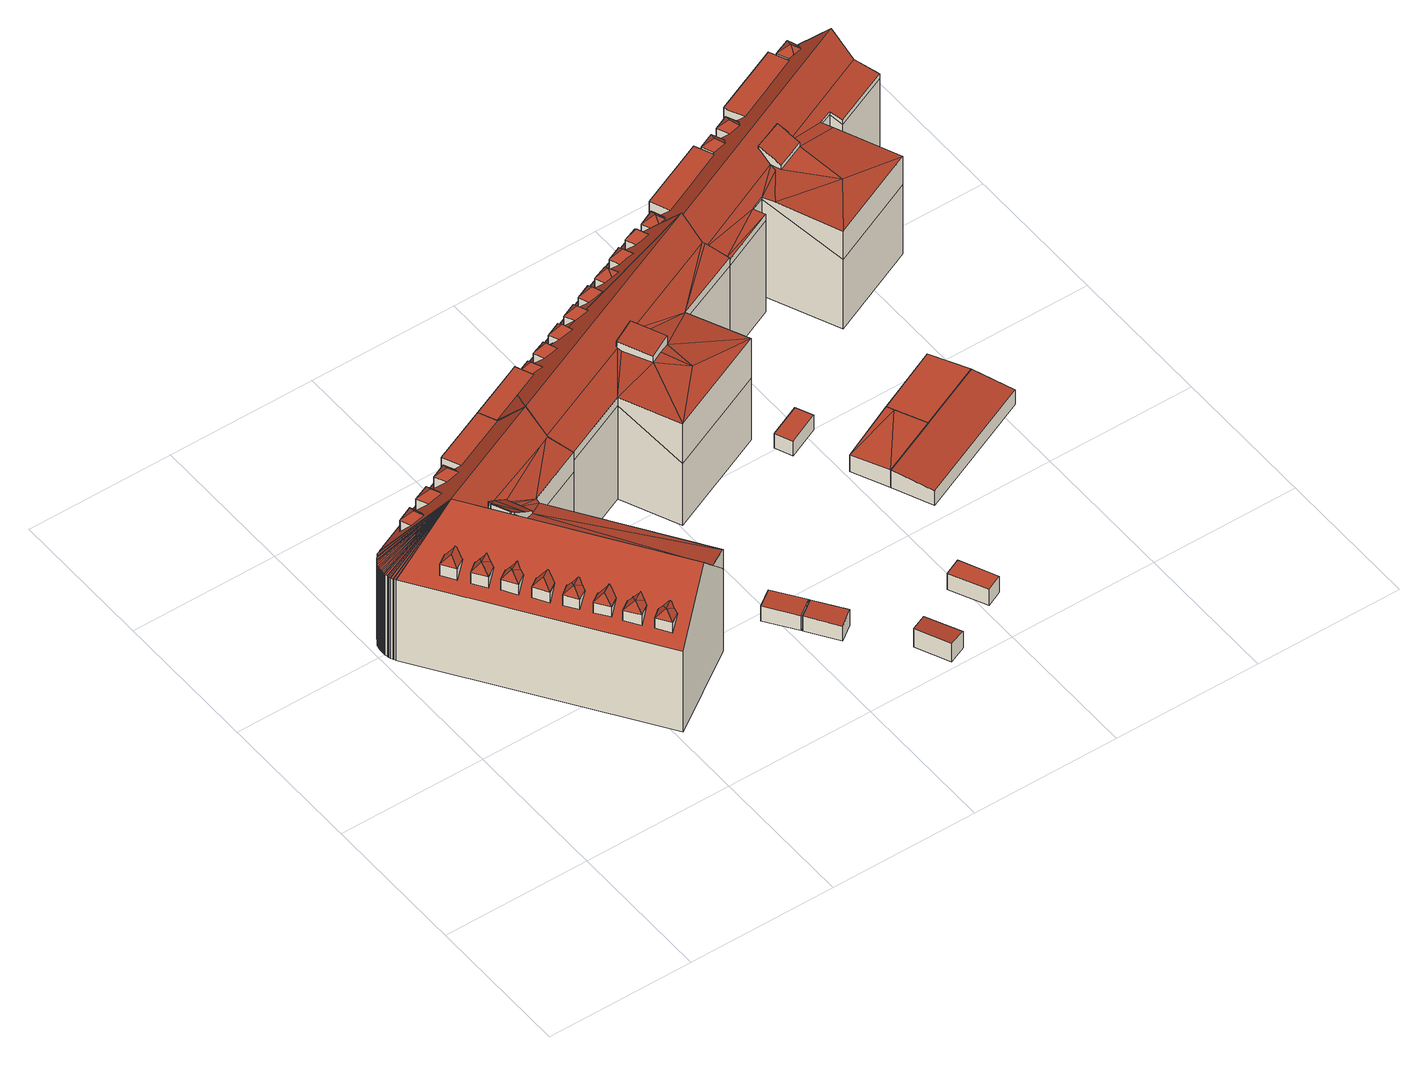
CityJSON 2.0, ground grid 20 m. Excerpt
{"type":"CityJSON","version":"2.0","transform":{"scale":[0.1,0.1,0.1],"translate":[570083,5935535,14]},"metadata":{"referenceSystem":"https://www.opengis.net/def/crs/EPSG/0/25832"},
"CityObjects":{
"building1":{"type":"Building","attributes":{"Grundfläche 2D":"638.310571","Grundhöhe NN":"14.678"},"children":["building1-1","building1-2","building1-3","building1-4","building1-5","building1-6","building1-7","building1-8","building1-9","building1-10","building1-11"],"geometry":[{"type":"Solid","lod":"3","boundaries":[[[[0,1,2]],[[1,3,2]],[[4,5,1]],[[5,3,1]],[[6,7,5,8,9,10]],[[7,3,5]],[[11,3,7]],[[12,13,14,15]],[[16,17,18]],[[14,13,16,18]],[[18,17,19]],[[20,14,18]],[[21,14,20]],[[22,23,21]],[[23,14,21]],[[24,25,22]],[[26,27,22,25]],[[27,23,22]],[[28,23,27]],[[29,30,31,32]],[[16,13,12,33,34,17]],[[32,31,35,36,37,38,39,40,34,33]],[[41,34,40]],[[42,34,41]],[[43,34,42]],[[44,34,43]],[[45,34,44]],[[46,34,45]],[[47,34,46]],[[48,34,47]],[[49,34,48]],[[50,34,49]],[[51,34,50]],[[52,34,51]],[[53,34,52]],[[54,34,53]],[[55,34,54]],[[56,34,55]],[[57,34,56]],[[58,34,57]],[[59,34,58]],[[60,34,59]],[[61,34,60]],[[62,34,61]],[[63,34,62]],[[64,34,63]],[[65,34,64]],[[66,34,65]],[[67,34,66]],[[68,34,67]],[[69,34,68]],[[70,34,69]],[[71,34,70]],[[72,34,71]],[[72,73,74,34]],[[74,26,25,24,75,76,77,78,79,80,19,17,34]],[[0,2,78,77]],[[77,76,1,0]],[[4,1,76,75]],[[5,4,75,24,22,8]],[[10,9,8,22,21,20,18]],[[80,11,7,6,10,18,19]],[[80,79,3,11]],[[79,78,2,3]],[[12,15,81]],[[28,27,26,82,83]],[[83,84,23,28]],[[84,85,14,23]],[[15,14,85,81]],[[86,35,30,29]],[[31,30,35]],[[86,29,32]],[[33,12,81,87,88,86,32]],[[35,86,88,89]],[[36,35,89,90]],[[91,92,93,40,39,38,37,36,90,94]],[[41,40,93,95]],[[42,41,95,96]],[[43,42,96,97]],[[44,43,97,98]],[[45,44,98,99]],[[46,45,99,100]],[[47,46,100,101]],[[48,47,101,102]],[[49,48,102,103]],[[50,49,103,104]],[[51,50,104,105]],[[52,51,105,106]],[[53,52,106,107]],[[54,53,107,108]],[[55,54,108,109]],[[56,55,109,110]],[[57,56,110,111]],[[58,57,111,112]],[[59,58,112,113]],[[60,59,113,114]],[[61,60,114,115]],[[62,61,115,116]],[[63,62,116,117]],[[64,63,117,118]],[[65,64,118,119]],[[66,65,119,120]],[[67,66,120,121]],[[68,67,121,122]],[[69,68,122,123]],[[70,69,123,124]],[[71,70,124,125]],[[72,71,125,126]],[[73,72,126,127]],[[74,73,127,128,129,83,82,26]],[[84,83,129,130]],[[85,84,130,131]],[[81,85,131,87]],[[123,122,121,120,119,118,117,116,115,114,113,112,111,110,109,108,107,106,105,104,103,102,101,100,99,98,97,96,95,93,92,91,94,90,89,88,87,131,130,129,128,127,126,125,124]]]],"semantics":{"surfaces":[{"type":"RoofSurface"},{"type":"WallSurface"},{"type":"GroundSurface"}],"values":[[0,0,0,0,0,0,0,0,0,0,0,0,0,0,0,0,0,0,0,0,0,0,0,0,0,0,0,0,0,0,0,0,0,0,0,0,0,0,0,0,0,0,0,0,0,0,0,0,0,0,0,0,0,0,0,0,1,1,1,1,1,1,1,1,1,1,1,1,1,1,1,1,1,1,1,1,1,1,1,1,1,1,1,1,1,1,1,1,1,1,1,1,1,1,1,1,1,1,1,1,1,1,1,1,1,1,1,1,1,1,1,1,1,2]]}}]},
"building1-1":{"type":"BuildingInstallation","parents":["building1"],"geometry":[{"type":"MultiSurface","lod":"3","boundaries":[[[132,133,134,135,136,137]],[[135,134,138]],[[139,138,134,133,140,141]],[[136,135,142]],[[140,133,132]],[[138,139,143]],[[143,142,135,138]]],"semantics":{"surfaces":[{"type":"RoofSurface"},{"type":"WallSurface"}],"values":[0,0,0,1,1,1,1]}}]},
"building1-2":{"type":"BuildingInstallation","parents":["building1"],"geometry":[{"type":"MultiSurface","lod":"3","boundaries":[[[144,145,146,147]],[[145,144,148]],[[144,147,149,150]],[[144,150,151,152]],[[144,152,153,148]],[[146,145,154]],[[151,150,149]],[[148,153,155]],[[155,154,145,148]]],"semantics":{"surfaces":[{"type":"RoofSurface"},{"type":"WallSurface"}],"values":[0,0,0,0,0,1,1,1,1]}}]},
"building1-3":{"type":"BuildingInstallation","parents":["building1"],"geometry":[{"type":"MultiSurface","lod":"3","boundaries":[[[156,157,158]],[[157,159,160,161,162,158]],[[160,159,157,156,163,164]],[[156,158,165,166]],[[166,163,156]],[[158,162,165]]],"semantics":{"surfaces":[{"type":"RoofSurface"},{"type":"WallSurface"}],"values":[0,0,0,1,1,1]}}]},
"building1-4":{"type":"BuildingInstallation","parents":["building1"],"geometry":[{"type":"MultiSurface","lod":"3","boundaries":[[[167,168,169]],[[168,170,171,169]],[[172,168,167,173,174]],[[172,170,168]],[[167,169,175,176]],[[167,176,173]],[[171,175,169]]],"semantics":{"surfaces":[{"type":"RoofSurface"},{"type":"WallSurface"}],"values":[0,0,0,0,1,1,1]}}]},
"building1-5":{"type":"BuildingInstallation","parents":["building1"],"geometry":[{"type":"MultiSurface","lod":"3","boundaries":[[[177,178,179]],[[178,180,181,179]],[[182,178,177,183,184]],[[182,180,178]],[[177,179,185,186]],[[177,186,183]],[[181,185,179]]],"semantics":{"surfaces":[{"type":"RoofSurface"},{"type":"WallSurface"}],"values":[0,0,0,0,1,1,1]}}]},
"building1-6":{"type":"BuildingInstallation","parents":["building1"],"geometry":[{"type":"MultiSurface","lod":"3","boundaries":[[[187,188,189,190,191,192]],[[190,189,193]],[[194,193,189,188,195,196]],[[191,190,197]],[[195,188,187]],[[193,194,198]],[[198,197,190,193]]],"semantics":{"surfaces":[{"type":"RoofSurface"},{"type":"WallSurface"}],"values":[0,0,0,1,1,1,1]}}]},
"building1-7":{"type":"BuildingInstallation","parents":["building1"],"geometry":[{"type":"MultiSurface","lod":"3","boundaries":[[[199,200,201,202]],[[200,199,203]],[[202,204,199]],[[204,205,199]],[[199,205,206,203]],[[200,207,201]],[[206,208,203]],[[200,203,208,207]]],"semantics":{"surfaces":[{"type":"RoofSurface"},{"type":"WallSurface"}],"values":[0,0,0,0,0,1,1,1]}}]},
"building1-8":{"type":"BuildingInstallation","parents":["building1"],"geometry":[{"type":"MultiSurface","lod":"3","boundaries":[[[209,210,211,212]],[[210,209,213]],[[212,214,209]],[[214,215,209]],[[209,215,216,213]],[[217,211,210]],[[218,213,216]],[[218,217,210,213]]],"semantics":{"surfaces":[{"type":"RoofSurface"},{"type":"WallSurface"}],"values":[0,0,0,0,0,1,1,1]}}]},
"building1-9":{"type":"BuildingInstallation","parents":["building1"],"geometry":[{"type":"MultiSurface","lod":"3","boundaries":[[[219,220,221,222,223]],[[221,220,224]],[[219,225,220]],[[224,220,225,226,227]],[[222,221,228]],[[224,227,229]],[[229,228,221,224]]],"semantics":{"surfaces":[{"type":"RoofSurface"},{"type":"WallSurface"}],"values":[0,0,0,0,1,1,1]}}]},
"building1-10":{"type":"BuildingInstallation","parents":["building1"],"geometry":[{"type":"MultiSurface","lod":"3","boundaries":[[[230,231,232,233]],[[231,230,234]],[[230,233,235,236]],[[230,236,237,238]],[[230,238,239,234]],[[232,231,240]],[[237,236,235]],[[234,239,241]],[[241,240,231,234]]],"semantics":{"surfaces":[{"type":"RoofSurface"},{"type":"WallSurface"}],"values":[0,0,0,0,0,1,1,1,1]}}]},
"building1-11":{"type":"BuildingInstallation","parents":["building1"],"geometry":[{"type":"MultiSurface","lod":"3","boundaries":[[[242,243,244,245]],[[242,245,246,247]],[[242,247,248,249]],[[242,249,250,251]],[[243,242,251]],[[252,244,243]],[[248,247,246]],[[253,251,250]],[[253,252,243,251]]],"semantics":{"surfaces":[{"type":"RoofSurface"},{"type":"WallSurface"}],"values":[0,0,0,0,0,1,1,1,1]}}]},
"building2":{"type":"Building","attributes":{"Grundfläche 2D":"12.483981","Grundhöhe NN":"14.429"},"geometry":[{"type":"Solid","lod":"3","boundaries":[[[[254,255,256,257]],[[258,259,257,256]],[[259,260,254,257]],[[260,261,255,254]],[[261,258,256,255]],[[261,260,259,258]]]],"semantics":{"surfaces":[{"type":"RoofSurface"},{"type":"WallSurface"},{"type":"GroundSurface"}],"values":[[0,1,1,1,1,2]]}}]},
"building3":{"type":"Building","attributes":{"Grundfläche 2D":"12.316258","Grundhöhe NN":"14.551"},"geometry":[{"type":"Solid","lod":"3","boundaries":[[[[262,263,264,265]],[[266,267,265,264]],[[267,268,262,265]],[[268,269,263,262]],[[269,266,264,263]],[[269,268,267,266]]]],"semantics":{"surfaces":[{"type":"RoofSurface"},{"type":"WallSurface"},{"type":"GroundSurface"}],"values":[[0,1,1,1,1,2]]}}]},
"building4":{"type":"Building","attributes":{"Grundfläche 2D":"12.129492","Grundhöhe NN":"14.590"},"geometry":[{"type":"Solid","lod":"3","boundaries":[[[[270,271,272,273]],[[274,275,273,272]],[[275,276,270,273]],[[276,277,271,270]],[[277,274,272,271]],[[277,276,275,274]]]],"semantics":{"surfaces":[{"type":"RoofSurface"},{"type":"WallSurface"},{"type":"GroundSurface"}],"values":[[0,1,1,1,1,2]]}}]},
"building5":{"type":"Building","attributes":{"Grundfläche 2D":"12.639627","Grundhöhe NN":"14.194"},"geometry":[{"type":"Solid","lod":"3","boundaries":[[[[278,279,280,281]],[[282,283,281,280]],[[283,284,278,281]],[[284,285,279,278]],[[285,282,280,279]],[[285,284,283,282]]]],"semantics":{"surfaces":[{"type":"RoofSurface"},{"type":"WallSurface"},{"type":"GroundSurface"}],"values":[[0,1,1,1,1,2]]}}]},
"building6":{"type":"Building","attributes":{"Grundfläche 2D":"595.699848","Grundhöhe NN":"14.679"},"children":["building6-1","building6-2","building6-3","building6-4","building6-5","building6-6","building6-7","building6-8"],"geometry":[{"type":"Solid","lod":"3","boundaries":[[[[286,287,288]],[[289,287,286]],[[290,287,289]],[[291,287,290]],[[292,287,291]],[[293,294,292]],[[295,287,292]],[[292,294,295]],[[296,294,293]],[[297,298,296]],[[298,299,296]],[[299,294,296]],[[297,300,298]],[[298,300,301,15]],[[295,294,299]],[[302,303,290,289,304,33,301,300]],[[305,306,307,308,309,310,311,312,313,314,33,304]],[[315,309,308,316,317,305,304,318,319]],[[33,314,320]],[[313,321,322,29,320,314]],[[323,324,325,326,327,328]],[[308,309,308,307]],[[304,305,317,316,308,307,306,305]],[[288,329,330,289,286]],[[331,15,301]],[[331,332,298,15]],[[332,333,299,298]],[[333,334,295,299]],[[334,335,287,295]],[[335,329,288,287]],[[320,29,336]],[[313,312,321]],[[312,311,336,29,322,321]],[[303,302,324,323]],[[302,300,297,296,326,325,324]],[[326,296,293,292,327]],[[303,323,328,327,292,291,290]],[[337,338,339,315,319,318,304,289,330,329,340,341]],[[310,309,315,339,342]],[[311,310,342,343]],[[88,336,311,343]],[[33,320,336,88,87,331,301]],[[332,331,87,344]],[[333,332,344,345]],[[334,333,345,346]],[[335,334,346,347]],[[329,335,347,340]],[[339,338,337,341,340,347,346,345,344,87,88,343,342]]]],"semantics":{"surfaces":[{"type":"RoofSurface"},{"type":"WallSurface"},{"type":"GroundSurface"}],"values":[[0,0,0,0,0,0,0,0,0,0,0,0,0,0,0,0,0,0,0,0,0,0,0,1,1,1,1,1,1,1,1,1,1,1,1,1,1,1,1,1,1,1,1,1,1,1,1,2]]}}]},
"building6-1":{"type":"BuildingInstallation","parents":["building6"],"geometry":[{"type":"MultiSurface","lod":"3","boundaries":[[[348,349,350,351,352,353,354]],[[354,353,355]],[[356,353,352,357,358]],[[355,353,356]],[[306,350,349,348,354,359,317]],[[305,356,358]],[[355,356,305,360]],[[354,355,360,359]]],"semantics":{"surfaces":[{"type":"RoofSurface"},{"type":"WallSurface"}],"values":[0,0,0,0,1,1,1,1]}}]},
"building6-2":{"type":"BuildingInstallation","parents":["building6"],"geometry":[{"type":"MultiSurface","lod":"3","boundaries":[[[361,362,363,364,365]],[[363,362,366]],[[366,362,367]],[[368,362,361,369,370]],[[367,362,368]],[[371,364,363]],[[307,368,370]],[[307,316,368]],[[367,368,316,372]],[[372,308,366,367]],[[308,371,363,366]]],"semantics":{"surfaces":[{"type":"RoofSurface"},{"type":"WallSurface"}],"values":[0,0,0,0,0,1,1,1,1,1,1]}}]},
"building6-3":{"type":"BuildingInstallation","parents":["building6"],"geometry":[{"type":"MultiSurface","lod":"3","boundaries":[[[373,374,375,376,377]],[[375,374,378]],[[378,374,373,379,380]],[[381,376,375]],[[382,378,380]],[[382,381,375,378]]],"semantics":{"surfaces":[{"type":"RoofSurface"},{"type":"WallSurface"}],"values":[0,0,0,1,1,1]}}]},
"building6-4":{"type":"BuildingInstallation","parents":["building6"],"geometry":[{"type":"MultiSurface","lod":"3","boundaries":[[[383,384,385,386]],[[386,387,383]],[[384,383,388]],[[387,389,383]],[[383,389,390,388]],[[384,391,385]],[[390,392,388]],[[384,388,392,391]]],"semantics":{"surfaces":[{"type":"RoofSurface"},{"type":"WallSurface"}],"values":[0,0,0,0,0,1,1,1]}}]},
"building6-5":{"type":"BuildingInstallation","parents":["building6"],"geometry":[{"type":"MultiSurface","lod":"3","boundaries":[[[393,394,395,396,397]],[[395,394,398]],[[398,394,393,399,400]],[[401,396,395]],[[402,398,400]],[[402,401,395,398]]],"semantics":{"surfaces":[{"type":"RoofSurface"},{"type":"WallSurface"}],"values":[0,0,0,1,1,1]}}]},
"building6-6":{"type":"BuildingInstallation","parents":["building6"],"geometry":[{"type":"MultiSurface","lod":"3","boundaries":[[[403,404,405]],[[404,406,407,408,405]],[[406,404,403,409,410]],[[403,405,411,412]],[[409,403,412]],[[411,405,408]]],"semantics":{"surfaces":[{"type":"RoofSurface"},{"type":"WallSurface"}],"values":[0,0,0,1,1,1]}}]},
"building6-7":{"type":"BuildingInstallation","parents":["building6"],"geometry":[{"type":"MultiSurface","lod":"3","boundaries":[[[413,414,415,416,417]],[[415,414,418]],[[418,414,413,419,420]],[[415,421,416]],[[420,422,418]],[[415,418,422,421]]],"semantics":{"surfaces":[{"type":"RoofSurface"},{"type":"WallSurface"}],"values":[0,0,0,1,1,1]}}]},
"building6-8":{"type":"BuildingInstallation","parents":["building6"],"geometry":[{"type":"MultiSurface","lod":"3","boundaries":[[[423,424,425,426,427]],[[425,424,428]],[[428,424,423,429,430]],[[431,426,425]],[[432,428,430]],[[432,431,425,428]]],"semantics":{"surfaces":[{"type":"RoofSurface"},{"type":"WallSurface"}],"values":[0,0,0,1,1,1]}}]},
"building7":{"type":"Building","attributes":{"Grundfläche 2D":"13.087492","Grundhöhe NN":"14.676"},"geometry":[{"type":"Solid","lod":"3","boundaries":[[[[433,434,435,436]],[[437,438,436,435]],[[438,439,433,436]],[[439,440,434,433]],[[440,437,435,434]],[[440,439,438,437]]]],"semantics":{"surfaces":[{"type":"RoofSurface"},{"type":"WallSurface"},{"type":"GroundSurface"}],"values":[[0,1,1,1,1,2]]}}]},
"building8":{"type":"Building","attributes":{"Grundfläche 2D":"11.807961","Grundhöhe NN":"14.607"},"geometry":[{"type":"Solid","lod":"3","boundaries":[[[[441,442,443,444]],[[445,446,444,443]],[[446,447,441,444]],[[447,448,442,441]],[[448,445,443,442]],[[448,447,446,445]]]],"semantics":{"surfaces":[{"type":"RoofSurface"},{"type":"WallSurface"},{"type":"GroundSurface"}],"values":[[0,1,1,1,1,2]]}}]},
"building9":{"type":"Building","attributes":{"Grundfläche 2D":"47.416284","Grundhöhe NN":"14.857"},"geometry":[{"type":"Solid","lod":"3","boundaries":[[[[449,450,451]],[[452,451,453]],[[449,451,452]],[[453,451,450,454,455]],[[452,453,455,456]],[[449,452,456,457]],[[450,449,457,454]],[[455,454,457,456]]]],"semantics":{"surfaces":[{"type":"RoofSurface"},{"type":"WallSurface"},{"type":"GroundSurface"}],"values":[[0,0,0,1,1,1,1,2]]}}]},
"building10":{"type":"Building","attributes":{"Grundfläche 2D":"107.574653","Grundhöhe NN":"14.851"},"geometry":[{"type":"Solid","lod":"3","boundaries":[[[[458,449,459,460]],[[449,458,461,457]],[[459,449,457,462]],[[460,459,462,463]],[[458,460,463,461]],[[457,461,463,462]]]],"semantics":{"surfaces":[{"type":"RoofSurface"},{"type":"WallSurface"},{"type":"GroundSurface"}],"values":[[0,1,1,1,1,2]]}}]},
"building11":{"type":"Building","attributes":{"Grundfläche 2D":"54.487866","Grundhöhe NN":"14.890"},"geometry":[{"type":"Solid","lod":"3","boundaries":[[[[464,453,450,458]],[[464,458,461,465]],[[453,464,465,455]],[[450,453,455,454]],[[458,450,454,461]],[[455,465,461,454]]]],"semantics":{"surfaces":[{"type":"RoofSurface"},{"type":"WallSurface"},{"type":"GroundSurface"}],"values":[[0,1,1,1,1,2]]}}]},
"building12":{"type":"Building","attributes":{"Grundfläche 2D":"547.171246","Grundhöhe NN":"15.002"},"children":["building12-1","building12-2","building12-3","building12-4"],"geometry":[{"type":"Solid","lod":"3","boundaries":[[[[466,467,468,469,470,471]],[[472,473,474,475]],[[476,477,478,472,475,479,480]],[[481,482,483,473]],[[474,473,483,484]],[[483,482,485,486,487,488]],[[486,489,490,491]],[[491,487,486]],[[492,490,489]],[[493,494,492]],[[494,490,492]],[[488,487,491]],[[495,483,488]],[[484,483,495]],[[496,497,498,499,500,501,502,503]],[[504,505,506,507,508,509,510,511,512,513,514]],[[515,516,472,478,517,518,519,520,489,486,521,522,523,524]],[[469,468,467,466,525,526,518,517,527,528,529,530,500,499,498,497,531,532,533,534,535,536]],[[535,525,471,470]],[[525,466,471]],[[470,469,536,535]],[[492,489,329,493]],[[329,537,494,493]],[[537,538,490,494]],[[538,539,491,490]],[[539,540,495,488,491]],[[540,541,484,495]],[[541,542,475,474,484]],[[542,543,479,475]],[[543,544,480,479]],[[544,545,476,480]],[[478,477,476,545,546]],[[547,533,503,502]],[[531,497,496,503,533,532]],[[530,501,500]],[[530,547,502,501]],[[507,506,505,504,514,523,522,521,486,485,482]],[[508,507,482,481,473,509]],[[473,472,516,515,512,511,510,509]],[[523,514,513,512,515,524]],[[548,547,530,529,528,549,550]],[[533,547,548,551]],[[552,525,535,534,533,551,553]],[[526,525,552,554]],[[555,329,489,520,519,518,526,554,556]],[[537,329,555,557]],[[538,537,557,558]],[[539,538,558,559]],[[540,539,559,560]],[[541,540,560,561]],[[542,541,561,562]],[[543,542,562,563]],[[545,544,564,565]],[[544,543,563,564]],[[549,528,527,517,478,546,545,565,566]],[[560,559,558,557,555,556,554,552,553,551,548,550,549,566,565,564,563,562,561]]]],"semantics":{"surfaces":[{"type":"RoofSurface"},{"type":"WallSurface"},{"type":"GroundSurface"}],"values":[[0,0,0,0,0,0,0,0,0,0,0,0,0,0,0,0,0,0,1,1,1,1,1,1,1,1,1,1,1,1,1,1,1,1,1,1,1,1,1,1,1,1,1,1,1,1,1,1,1,1,1,1,1,1,1,2]]}}]},
"building12-1":{"type":"BuildingInstallation","parents":["building12"],"geometry":[{"type":"MultiSurface","lod":"3","boundaries":[[[567,568,569]],[[568,570,571,569]],[[568,567,572,573]],[[568,573,574,575]],[[575,570,568]],[[567,569,576,577]],[[572,567,577]],[[571,576,569]]],"semantics":{"surfaces":[{"type":"RoofSurface"},{"type":"WallSurface"}],"values":[0,0,0,0,0,1,1,1]}}]},
"building12-2":{"type":"BuildingInstallation","parents":["building12"],"geometry":[{"type":"MultiSurface","lod":"3","boundaries":[[[578,579,580]],[[579,581,582,583,580]],[[584,585,581,579,578]],[[586,578,580,587,588]],[[584,578,586,589]],[[580,583,587]]],"semantics":{"surfaces":[{"type":"RoofSurface"},{"type":"WallSurface"}],"values":[0,0,0,1,1,1]}}]},
"building12-3":{"type":"BuildingInstallation","parents":["building12"],"geometry":[{"type":"MultiSurface","lod":"3","boundaries":[[[590,591,592]],[[591,593,594,595,592]],[[593,591,590,596,597]],[[598,590,592,599,600]],[[596,590,598]],[[595,599,592]]],"semantics":{"surfaces":[{"type":"RoofSurface"},{"type":"WallSurface"}],"values":[0,0,0,1,1,1]}}]},
"building12-4":{"type":"BuildingInstallation","parents":["building12"],"geometry":[{"type":"MultiSurface","lod":"3","boundaries":[[[601,602,603]],[[602,604,605,603]],[[606,607,602,601]],[[607,608,602]],[[608,604,602]],[[601,603,609,610]],[[606,601,610,611]],[[603,605,609]]],"semantics":{"surfaces":[{"type":"RoofSurface"},{"type":"WallSurface"}],"values":[0,0,0,0,0,1,1,1]}}]}
},
"vertices":[
[136,332,213],[138,333,212],[126,356,213],[129,358,210],[140,329,212],[162,338,193],[149,372,192],[140,368,200],[176,344,181],[169,362,181],[162,377,181],[128,363,210],[260,429,180],[257,428,180],[196,364,172],[274,398,172],[242,421,180],[136,376,182],[162,377,177],[141,369,182],[165,372,177],[169,362,177],[176,344,177],[195,357,172],[163,338,181],[288,155,181],[290,153,181],[318,172,173],[320,173,172],[223,513,173],[147,480,173],[158,456,173],[234,489,173],[249,456,214],[94,388,214],[147,480,143],[146,484,138],[29,432,138],[27,431,138],[24,430,138],[22,429,138],[21,428,138],[20,428,138],[18,427,138],[17,425,138],[16,424,138],[15,423,138],[14,422,138],[13,420,138],[12,419,138],[11,417,138],[10,416,138],[9,414,138],[8,413,138],[8,411,138],[7,409,138],[7,407,138],[6,406,138],[6,404,138],[6,402,138],[6,400,138],[6,398,138],[6,397,138],[6,395,138],[7,393,138],[7,392,138],[7,390,138],[8,388,138],[8,387,138],[9,385,138],[10,384,138],[11,382,138],[11,381,138],[207,96,138],[266,136,214],[140,329,209],[138,333,207],[136,332,210],[126,356,204],[129,358,200],[128,363,198],[274,398,140],[318,172,143],[320,173,140],[195,357,139],[196,364,140],[223,513,143],[274,398,7],[223,513,7],[147,480,7],[146,484,7],[27,431,7],[24,430,7],[22,429,7],[29,432,7],[21,428,7],[20,428,7],[18,427,7],[17,425,7],[16,424,7],[15,423,7],[14,422,7],[13,420,7],[12,419,7],[11,417,7],[10,416,7],[9,414,7],[8,413,7],[8,411,7],[7,409,7],[7,407,7],[6,406,7],[6,404,7],[6,402,7],[6,400,7],[6,398,7],[6,397,7],[6,395,7],[7,393,7],[7,392,7],[7,390,7],[8,388,7],[8,387,7],[9,385,7],[10,384,7],[11,382,7],[11,381,7],[207,96,7],[318,172,7],[320,173,7],[195,357,7],[196,364,7],
[138,260,176],[137,261,178],[126,254,178],[123,238,168],[136,247,168],[137,253,171],[111,257,168],[124,266,168],[136,263,176],[129,264,171],[123,238,151],[111,257,151],
[104,285,178],[102,269,168],[115,278,168],[116,284,171],[90,288,168],[117,292,177],[117,292,178],[116,293,177],[108,295,171],[103,297,168],[102,269,151],[90,288,151],
[125,464,168],[140,459,178],[145,473,168],[146,446,178],[146,446,177],[150,453,171],[152,458,168],[132,449,168],[137,448,171],[145,473,149],[125,464,149],
[88,448,168],[105,443,178],[109,457,168],[114,437,172],[116,442,168],[111,430,178],[95,433,168],[101,432,172],[109,457,149],[88,448,149],
[53,431,168],[69,426,178],[74,441,168],[78,421,172],[80,426,168],[74,414,178],[59,417,168],[65,416,172],[74,441,150],[53,431,150],
[75,351,176],[74,353,178],[63,345,178],[60,330,168],[74,339,168],[74,344,171],[48,348,168],[61,357,168],[73,354,176],[66,356,171],[60,330,150],[48,348,150],
[83,315,178],[81,299,168],[95,308,168],[95,314,172],[69,317,168],[96,323,178],[88,325,172],[82,327,168],[81,299,150],[69,317,150],
[188,162,178],[186,147,168],[199,156,168],[200,161,172],[173,166,168],[201,170,178],[192,173,172],[186,175,168],[186,147,151],[173,166,151],
[180,201,178],[167,193,178],[166,178,168],[178,186,168],[179,192,172],[153,196,168],[179,201,178],[171,203,171],[166,205,168],[166,178,151],[153,196,151],
[146,223,178],[144,209,168],[157,217,168],[158,223,171],[132,226,168],[159,230,177],[158,231,178],[158,232,177],[150,234,171],[145,236,168],[144,209,151],[132,226,151],
[209,131,178],[207,117,168],[220,125,168],[220,131,171],[221,138,176],[220,139,178],[219,141,176],[212,143,171],[207,144,168],[195,135,168],[207,117,151],[195,135,151],
[291,329,28],[302,306,30],[346,326,30],[335,349,28],[346,326,4],[335,349,4],[291,329,4],[302,306,4],
[411,147,30],[432,162,32],[404,201,32],[383,187,30],[404,201,6],[383,187,6],[411,147,6],[432,162,6],
[439,106,30],[460,121,32],[433,160,32],[412,146,30],[433,160,6],[412,146,6],[439,106,6],[460,121,6],
[523,65,29],[501,54,32],[522,9,32],[545,19,29],[522,9,2],[545,19,2],[523,65,2],[501,54,2],
[587,571,180],[508,502,172],[600,542,172],[585,574,180],[438,509,180],[441,501,178],[457,467,180],[443,461,181],[459,422,181],[544,424,172],[427,453,180],[410,491,178],[366,439,172],[401,361,172],[408,496,180],[260,431,180],[407,497,182],[437,511,182],[574,599,214],[389,567,164],[367,563,158],[354,561,155],[341,559,151],[297,552,139],[292,549,139],[294,544,145],[300,547,145],[310,524,173],[276,509,173],[546,662,138],[354,561,154],[367,564,158],[549,656,145],[549,657,145],[233,490,173],[300,547,173],[294,544,173],[437,511,194],[407,497,190],[408,496,190],[427,453,190],[457,467,194],[438,509,194],[600,542,159],[587,571,178],[274,398,159],[366,439,159],[401,361,108],[544,424,108],[508,502,160],[223,513,145],[549,656,7],[549,657,7],[546,662,7],[600,542,7],[574,599,7],[292,549,7],[294,544,7],[366,439,7],[401,361,7],[544,424,7],[508,502,7],
[367,564,167],[367,563,167],[370,556,167],[377,554,172],[385,551,179],[380,564,179],[364,569,167],[384,578,167],[389,567,167],[387,557,173],[390,565,167],[364,569,151],[384,578,151],
[353,537,179],[348,551,179],[333,556,167],[338,542,167],[345,540,172],[341,559,167],[353,564,167],[354,561,167],[356,544,172],[358,551,167],[333,556,151],[353,564,152],
[544,621,179],[538,636,179],[524,639,167],[529,626,167],[536,624,172],[543,647,167],[546,628,173],[548,635,167],[524,639,151],[543,647,152],
[475,606,179],[460,611,167],[465,598,167],[473,596,173],[481,593,179],[480,619,167],[482,600,173],[485,607,167],[460,611,151],[480,619,152],
[417,565,179],[411,578,179],[396,583,167],[402,570,167],[403,570,167],[416,592,167],[420,575,170],[421,579,167],[396,583,151],[416,592,151],
[302,542,167],[316,537,179],[321,550,167],[322,523,179],[325,531,172],[327,537,167],[308,529,167],[314,527,172],[321,550,151],[302,542,151],
[512,607,179],[507,620,179],[491,625,167],[496,612,167],[504,610,173],[511,634,167],[514,614,173],[517,621,167],[491,625,151],[511,634,151],
[448,579,179],[443,592,179],[427,597,167],[432,584,167],[438,582,171],[447,606,167],[450,586,173],[452,593,167],[427,597,151],[447,606,151],
[605,111,33],[583,101,33],[606,52,33],[628,62,33],[606,52,7],[628,62,7],[605,111,7],[583,101,7],
[611,396,30],[601,418,30],[558,399,30],[568,376,30],[558,399,6],[568,376,6],[611,396,6],[601,418,6],
[626,268,37],[705,303,37],[687,344,35],[603,316,36],[683,354,35],[705,303,9],[683,354,9],[603,316,9],[626,268,9],
[795,343,37],[649,215,33],[818,290,33],[795,343,9],[649,215,9],[818,290,9],
[770,394,35],[770,394,9],
[592,645,169],[630,662,169],[651,672,169],[685,687,169],[674,712,169],[581,671,169],[763,650,173],[769,637,173],[819,641,170],[812,656,170],[914,681,166],[913,683,167],[900,712,173],[830,663,170],[837,647,166],[751,629,173],[730,620,173],[777,567,173],[856,558,169],[727,628,173],[725,633,173],[725,624,172],[695,584,171],[587,571,172],[669,592,169],[688,600,169],[598,546,169],[600,542,169],[676,576,169],[731,502,169],[740,734,169],[749,715,169],[790,733,169],[804,740,169],[842,757,169],[831,782,169],[738,741,169],[738,740,169],[719,647,195],[724,634,188],[725,633,187],[730,620,179],[751,629,179],[769,637,179],[763,650,187],[763,651,188],[757,664,195],[729,652,195],[718,648,195],[757,664,190],[763,651,174],[888,739,208],[574,599,208],[574,599,207],[585,574,176],[724,634,174],[719,647,190],[718,648,191],[729,652,191],[581,671,138],[549,656,138],[863,796,139],[863,796,138],[838,785,138],[831,782,138],[742,731,150],[740,734,146],[738,740,138],[712,729,138],[674,712,138],[680,699,154],[676,576,159],[669,592,167],[688,600,167],[731,502,123],[856,558,123],[812,656,166],[830,663,166],[837,647,159],[914,681,159],[913,683,160],[738,741,138],[738,741,10],[863,796,10],[831,782,10],[738,740,10],[581,671,10],[674,712,10],[549,656,10],[600,542,10],[574,599,10],[676,576,10],[669,592,10],[688,600,10],[731,502,10],[856,558,10],[812,656,10],[830,663,10],[837,647,10],[914,681,10],[913,683,10],
[555,651,164],[572,647,173],[577,661,164],[581,641,168],[583,646,164],[562,637,164],[569,636,168],[576,634,173],[577,634,173],[577,661,146],[555,651,146],
[683,710,164],[698,704,173],[704,719,164],[703,691,173],[708,697,168],[711,703,164],[690,694,164],[695,693,167],[683,710,145],[704,719,145],[698,716,145],[686,704,151],
[714,723,164],[729,718,173],[734,732,164],[734,704,173],[738,711,168],[741,716,164],[721,707,164],[726,706,168],[714,723,145],[734,732,146],[730,730,145],
[840,779,164],[856,773,174],[862,788,164],[865,768,168],[868,773,164],[847,763,164],[852,762,168],[861,760,174],[862,788,146],[840,779,146],[843,773,152]
]}
